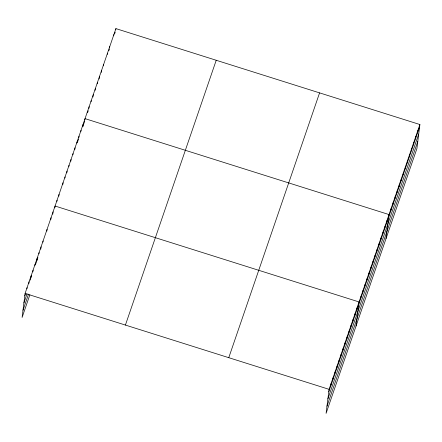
<?xml version="1.0" encoding="UTF-8"?>
<svg xmlns="http://www.w3.org/2000/svg" width="442" height="442" viewBox="0 0 442 442"><rect width="100%" height="100%" fill="white"/><g stroke="black" fill="none" stroke-linecap="round" stroke-linejoin="round"><path stroke-width="0.66" d="M419.9 124.534L329.086 389.336L326.086 413.386L416.905 148.584L419.9 124.534L115.915 28.614L25.095 293.416L22.1 317.466L29.868 294.808M26.945 288.764L27.095 287.587M28.874 283.526L29.089 281.764M30.946 277.112L31.089 275.941M32.868 271.874L33.089 270.112M34.94 265.46L35.084 264.288M37.084 258.459L36.791 260.808L37.901 257.575M38.935 253.807L39.084 252.636M40.786 249.161L41.078 246.807M42.929 242.161L43.078 240.984M46.852 231.094L47.073 229.332M50.852 219.442L51.068 217.679M52.775 214.204L53.068 211.856M54.847 207.79L55.068 206.033L359.053 301.952L356.059 326.003M56.919 201.381L57.062 200.204M58.841 196.143L59.062 194.381M62.836 184.491L63.057 182.728M64.908 178.076L65.057 176.899M66.836 172.839L67.051 171.076M68.902 166.424L69.051 165.253M70.83 161.186L71.051 159.424M72.902 154.772L73.046 153.601M74.825 149.534L75.046 147.772M76.897 143.125L77.041 141.948M78.82 137.882L79.041 136.125M80.892 131.473L81.041 130.296M83.035 124.473L82.742 126.821L84.742 120.992M84.886 119.821L85.035 118.644L389.021 214.569L386.026 238.619M88.93 108.4L89.151 106.644M91.063 101.815L91.212 100.638M92.975 96.986L93.268 94.638M95.107 90.395L95.328 88.638M97.24 83.809L97.384 82.632M99.152 78.98L99.444 76.632M101.284 72.389L101.505 70.626M103.417 65.803L103.561 64.626M107.461 54.383L107.605 53.211M109.588 47.791L109.738 46.62M113.71 35.791L113.854 34.614M115.765 29.785L115.915 28.614M330.787 385.86L331.08 383.512M332.787 380.037L333.08 377.683M334.787 374.208L335.075 371.86M336.782 368.385L337.075 366.037M338.782 362.556L339.075 360.208M340.776 356.733L341.069 354.385M342.777 350.909L343.069 348.556M344.777 345.08L345.069 342.732M346.771 339.257L347.064 336.909M348.771 333.428L349.064 331.08M350.766 327.605L351.058 325.257M352.766 321.776L353.059 319.428M354.766 315.953L355.059 313.605M356.76 310.129L357.053 307.781M360.76 298.477L361.053 296.129M362.755 292.648L363.048 290.3M364.755 286.825L365.048 284.477M366.749 281.002L367.042 278.648M368.75 275.173L369.042 272.825M370.75 269.349L371.042 267.001M372.744 263.52L373.037 261.172M374.744 257.697L375.037 255.349M376.744 251.868L377.037 249.52M378.739 246.045L379.032 243.697M380.739 240.221L381.032 237.873M382.733 234.393L383.026 232.044M384.733 228.569L385.026 226.221M386.733 222.74L387.026 220.392M390.789 210.917L391.082 208.563M392.844 204.911L393.137 202.563M394.905 198.911L395.198 196.563M396.966 192.911L397.259 190.557M399.021 186.905L399.314 184.557M401.082 180.905L401.375 178.557M403.137 174.899L403.43 172.551M405.198 168.899L405.491 166.551M407.259 162.899L407.552 160.551M409.314 156.893L409.607 154.545M411.375 150.893L411.668 148.545M413.43 144.893L413.723 142.539M415.491 138.887L415.784 136.539M417.546 132.887L417.839 130.539M24.802 295.764L25.691 293.173M30.133 280.228L30.796 278.289M31.017 277.642L31.686 275.697M35.459 264.692L36.57 261.46M77.416 142.357L78.527 139.12M87.626 112.594L88.24 110.793M108.826 50.769L109.445 48.968M114.588 33.962L115.207 32.161M23.912 302.925L27.017 293.864M22.99 310.301L28.542 294.123M125.412 325.069L216.226 60.267M228.768 357.683L319.583 92.881M328.793 391.684L419.607 126.882M327.898 398.85L418.718 134.048M326.981 406.226L417.795 141.423M25.095 293.416L329.086 389.336"/></g></svg>
